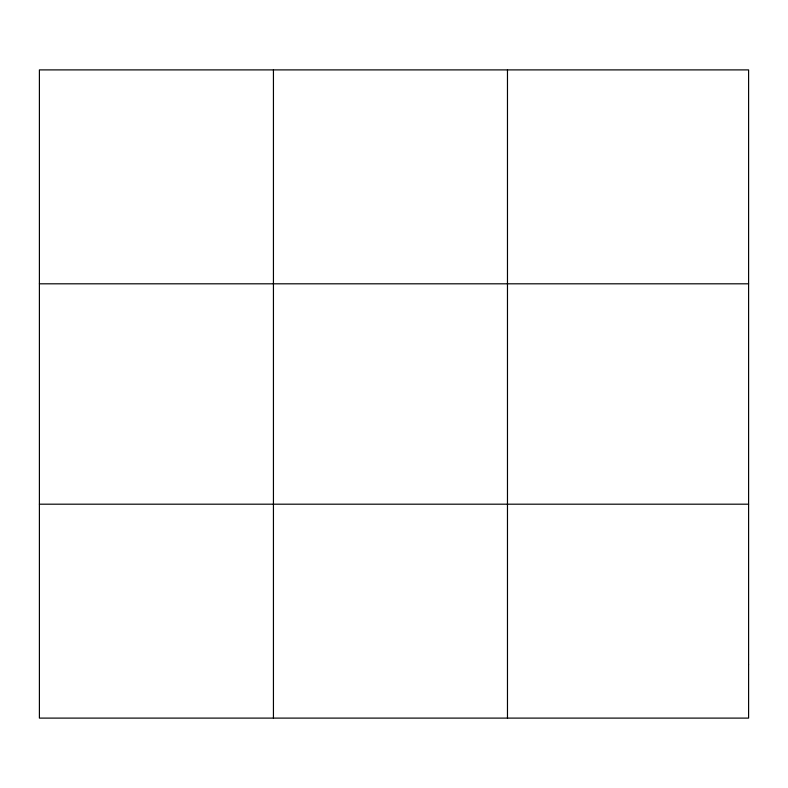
<?xml version="1.0" encoding="UTF-8"?>
<svg xmlns="http://www.w3.org/2000/svg" width="788" height="788" viewBox="0 0 788 788"><rect width="100%" height="100%" fill="white"/><g stroke="black" fill="none" stroke-linecap="round" stroke-linejoin="round"><path stroke-width="1.18" d="M273.436 69.896L273.436 718.104M507.472 69.896L507.472 718.104M39.4 283.808L748.6 283.808M39.4 504.192L748.6 504.192M748.6 664.629L748.6 718.104L39.4 718.104L39.4 69.896L748.6 69.896L748.6 664.629"/></g></svg>
